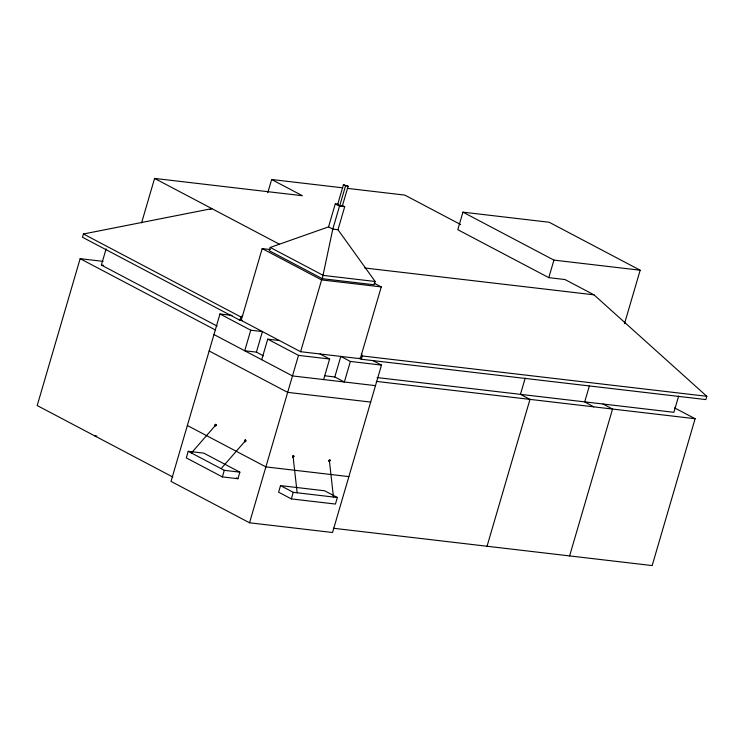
<?xml version="1.0" encoding="UTF-8"?>
<svg xmlns="http://www.w3.org/2000/svg" width="744" height="744" viewBox="0 0 744 744"><rect width="100%" height="100%" fill="white"/><g stroke="black" fill="none" stroke-linecap="round" stroke-linejoin="round"><path stroke-width="1.12" d="M209.734 209.501L211.882 208.618L83.458 233.988L82.5 237.271L239.903 320.236L242.488 320.543M103.063 261.367L80.147 258.689L37.2 405.554L172.803 477.025M217.099 326.086L101.37 265.087L106.113 248.859M141.593 222.828L154.585 178.421L302.417 195.728L271.644 179.509L267.775 192.743M232.082 315.409L219.973 313.987L171.018 481.405L249.538 522.79L332.531 532.509L381.486 365.09L373.004 360.617M188.213 451.31L186.298 457.886L222.372 476.904L237.931 478.727L239.856 472.152L203.782 453.133L188.213 451.31L224.297 470.329L239.856 472.152M239.903 320.236L240.861 316.944L242.656 315.512M270.221 249.538L262.186 248.598L241.196 320.385L300.613 351.707L360.273 358.692L381.263 286.905L374.093 283.12M270.221 247.445L269.263 250.728L322.319 278.693L374.186 284.766L375.153 281.483L337.981 229.719L332.791 229.106L328.55 226.874L270.221 247.445L323.277 275.41L375.153 281.483M219.973 313.987L250.747 330.206L244.739 350.759L256.41 352.126L263.395 355.809M256.41 352.126L262.418 331.573L250.747 330.206M222.372 476.904L224.297 470.329M261.711 359.705L267.728 339.152L279.391 340.519M328.55 226.874L335.274 203.856L338.39 204.219M343.403 184.838L337.637 204.572L339.757 205.688L342.352 205.986L348.118 186.26L343.403 184.838L348.118 186.26M335.274 203.856L339.524 206.097L332.791 229.106L322.319 278.693M339.757 205.688L345.523 185.953M249.538 522.79L298.493 355.372L267.728 339.152M300.613 351.707L321.613 279.921L262.186 248.598M337.981 229.719L344.704 206.702L342.166 205.363M280.525 485.609L278.609 492.193L291.341 498.899L335.432 504.06L337.358 497.485L324.617 490.78L280.525 485.609L293.266 492.323L337.358 497.485M323.612 379.57L329.62 359.017L320.069 353.986M291.341 498.899L293.266 492.323M350.368 361.445L344.36 381.998L334.809 376.966L340.817 356.413L350.368 361.445L381.486 365.09M624.523 323.668L640.156 270.212L549.165 222.251L462.935 212.152L457.802 229.691L548.793 277.651L565.003 279.549L594 294.829L706.8 396.301L705.842 399.584L361.333 359.25L362.291 355.967L361.37 353.828M548.793 277.651L553.927 260.112L462.935 212.152M525.199 378.129L520.456 394.348L529.988 399.379L487.041 546.245M589.453 385.652L584.7 401.872L593.74 406.847M569.606 555.917L612.554 409.051L603.003 404.011M678.64 396.087L673.897 412.316L377.106 377.571M674.576 407.889L695.11 418.714L652.163 565.58L333.386 528.259M191.403 452.994L215.611 425.215M221.108 468.646L245.325 440.876M245.269 440.029L244.953 441.601M245.167 441.704C246.71 440.894 244.525 438.951 244.534 441.025C244.999 443.015 246.962 440.188 245.204 439.992M215.639 424.35C213.844 425.512 216.616 426.879 215.825 424.545M329.267 461.55L329.945 460.09M215.788 424.368C212.877 425.308 217.564 427.019 215.714 424.415M271.644 179.509L342.798 187.841M347.392 188.372L404.783 195.095L460.666 224.548M339.524 206.097L344.704 206.702M553.927 260.112L640.156 270.212M364.737 267.989L594 294.829M321.613 279.921L381.263 286.905M101.37 265.087L103.649 265.357M362.291 355.967L706.8 396.301M298.493 355.372L329.62 359.017M376.334 381.393L695.11 418.714M324.431 375.748L334.809 376.966M375.478 385.643L292.485 375.925L213.965 334.54M370.67 402.086L287.677 392.367L209.157 350.982M94.497 435.752L96.813 436.021M348.88 476.616L265.887 466.897L187.367 425.503M330.001 460.071L328.848 460.378L329.443 461.643L330.206 460.341L329.164 460.294L329.267 461.633M154.585 178.421L279.279 244.144M359.203 358.134L361.333 359.25M83.458 233.988L240.861 316.944M80.147 258.689L215.639 330.103M236.341 477.89L237.931 478.727M293.871 456.026C291.499 454.547 292.876 459.346 293.936 456.407C292.234 454.259 292.718 459.364 293.75 456.109M329.387 460.731L333.461 497.029M293.071 456.472L297.154 492.779"/></g></svg>
